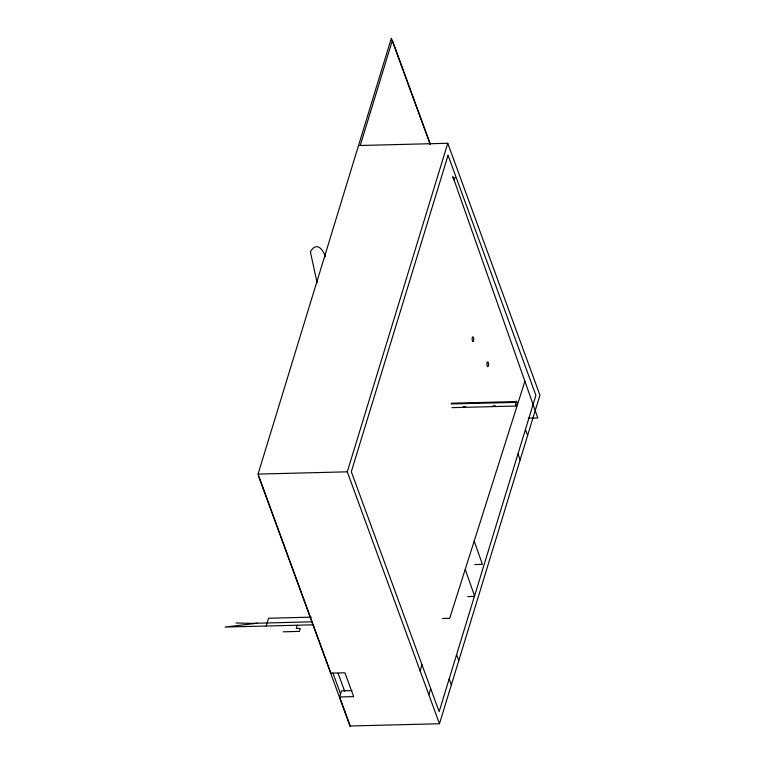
<?xml version="1.0" encoding="UTF-8"?>
<svg xmlns="http://www.w3.org/2000/svg" width="765" height="765" viewBox="0 0 765 765"><rect width="100%" height="100%" fill="white"/><g stroke="black" fill="none" stroke-linecap="round" stroke-linejoin="round"><path stroke-width="1.15" d="M515.572 402.4L515.849 401.501A2.429 0.813 88.5 0 1 517.102 403.145A2.429 0.813 88.5 0 1 516.232 405.986A2.429 0.813 88.5 0 1 515.572 402.4L451.14 403.939M266.249 626.019L268.591 618.235L311.317 617.154M352.005 690.623L341.477 690.891L339.612 696.972L353.65 696.619L344.939 672.798L330.901 673.162L258.054 474.09L391.326 38.25L430.255 144.614M360.258 145.398L392.369 40.382L430.485 144.547M297.25 625.225L296.265 628.457L300.272 628.361L299.345 631.402L283.299 631.814M339.612 696.972L350.236 725.995L439.473 723.728L347.281 471.823L447.755 143.275L358.517 145.541M420.128 670.886L421.993 664.804M428.849 694.706L430.714 688.615M439.473 723.728L539.937 395.18L447.755 143.275M524.895 381.266L449.696 618.311L442.447 618.502M257.518 623.207L225.063 627.061L313.631 624.804M452.555 177.92L455.567 177.843M451.35 403.222L515.811 401.587M463.217 406.655L465.598 406.598M493.062 405.899L495.443 405.832M451.914 407.659L516.375 406.014M528.28 418.226L537.805 417.977L453.349 177.891M258.054 474.09L347.281 471.823M474.759 564.56L482.399 564.369L474.204 541.056M467.75 596.576L474.73 596.394L465.225 569.361M312.474 621.811L251.513 623.36L235.974 622.987M452.737 176.218L454.372 180.683M525.421 429.557L527.601 435.514M517.981 453.913L520.152 459.861M456.6 654.611L458.78 660.568M449.16 678.966L451.34 684.914M338.111 673.296L344.642 691.158M332.899 673.018L340.674 694.266M258.857 476.987L350.255 726.75M317.064 282.744L310.389 251.809A38.327 12.862 88.5 0 1 325.574 256.686M448.07 155.314L351.326 471.689L439.148 711.689L535.892 395.314L448.07 155.314M487.142 362.658A2.4 0.803 88.5 0 0 487.611 366.655A2.4 0.803 88.5 0 0 488.51 363.691A2.4 0.803 88.5 0 0 487.142 362.658M472.33 337.547A2.4 0.803 88.5 0 0 472.789 341.534A2.4 0.803 88.5 0 0 473.698 338.57A2.4 0.803 88.5 0 0 472.33 337.547"/></g></svg>
